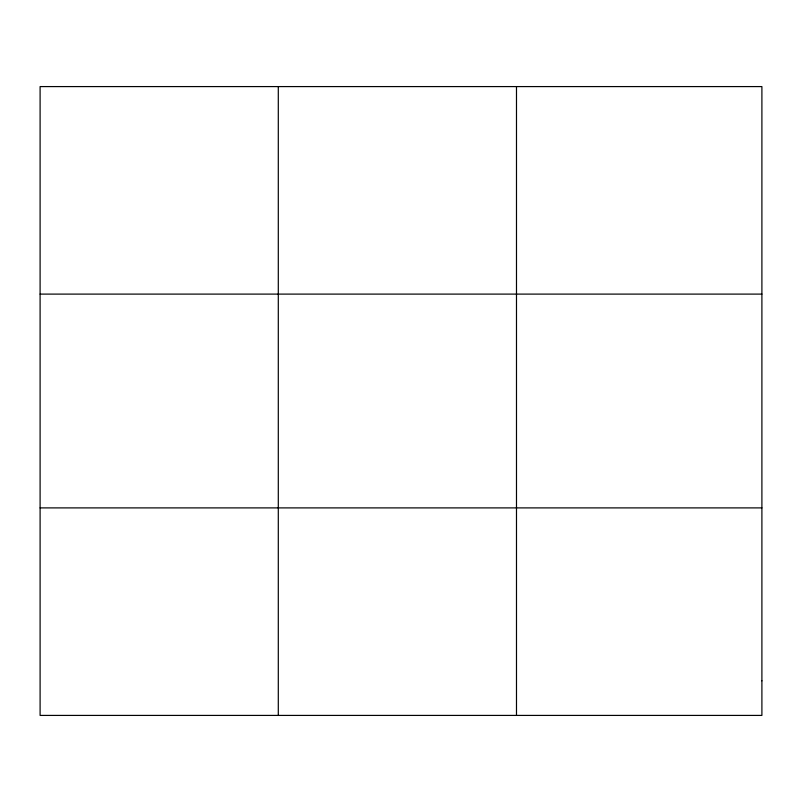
<?xml version="1.0" encoding="UTF-8"?>
<svg xmlns="http://www.w3.org/2000/svg" width="802" height="802" viewBox="0 0 802 802"><rect width="100%" height="100%" fill="white"/><g stroke="black" fill="none" stroke-linecap="round" stroke-linejoin="round"><path stroke-width="1.2" d="M278.294 86.586L278.294 715.414M516.488 86.586L516.488 715.414M40.1 294.103L761.9 294.103M40.1 507.897L761.9 507.897M761.9 680.828L761.9 715.414L40.1 715.414L40.1 86.586L761.9 86.586L761.9 680.828"/></g></svg>
